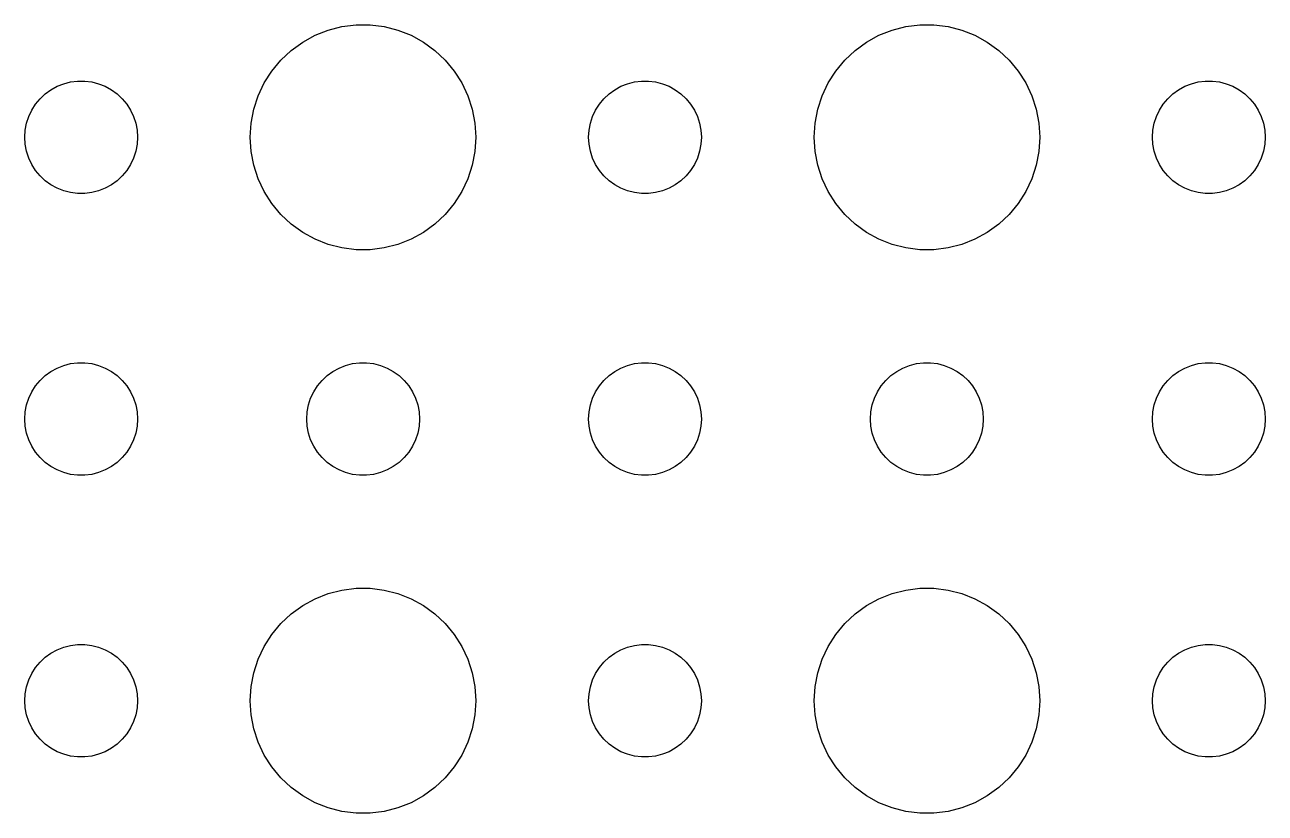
# Model space of a CAD drawing. Header units: metres. Extents: x -157 to 157, y -157 to 157.
# Drawn here: x -114 to -81, y -2.99 to 17.99 of the extents above; entities that cross this region are included whole.
import ezdxf

# ---------------------------------------------------------------- set-up
doc = ezdxf.new("R2010")
doc.units = ezdxf.units.M

msp = doc.modelspace()

# ---------------------------------------------------------------- linework, layer by layer
for p, q in [((-106.277, 17.7145), (-105.927, 17.8532)), ((-105.927, 17.8532), (-105.562, 17.9469)), ((-105.562, 17.9469), (-105.188, 17.9941)), ((-105.188, 17.9941), (-104.812, 17.9941)), ((-104.812, 17.9941), (-104.438, 17.9469)), ((-104.438, 17.9469), (-104.073, 17.8532)), ((-104.073, 17.8532), (-103.723, 17.7145)), ((-91.2773, 17.7145), (-90.927, 17.8532)), ((-90.927, 17.8532), (-90.5621, 17.9469)), ((-90.5621, 17.9469), (-90.1884, 17.9941)), ((-90.1884, 17.9941), (-89.8116, 17.9941)), ((-89.8116, 17.9941), (-89.4379, 17.9469)), ((-89.4379, 17.9469), (-89.073, 17.8532)), ((-89.073, 17.8532), (-88.7227, 17.7145)), ((-106.912, 17.3115), (-106.607, 17.533)), ((-106.607, 17.533), (-106.277, 17.7145)), ((-103.723, 17.7145), (-103.393, 17.533)), ((-103.393, 17.533), (-103.088, 17.3115)), ((-91.9123, 17.3115), (-91.6075, 17.533)), ((-91.6075, 17.533), (-91.2773, 17.7145)), ((-88.7227, 17.7145), (-88.3925, 17.533)), ((-88.3925, 17.533), (-88.0877, 17.3115)), ((-107.187, 17.0536), (-106.912, 17.3115)), ((-103.088, 17.3115), (-102.813, 17.0536)), ((-92.1869, 17.0536), (-91.9123, 17.3115)), ((-88.0877, 17.3115), (-87.8131, 17.0536)), ((-107.427, 16.7634), (-107.187, 17.0536)), ((-102.813, 17.0536), (-102.573, 16.7634)), ((-92.427, 16.7634), (-92.1869, 17.0536)), ((-87.8131, 17.0536), (-87.573, 16.7634)), ((-107.629, 16.4453), (-107.427, 16.7634)), ((-102.573, 16.7634), (-102.371, 16.4453)), ((-92.6289, 16.4453), (-92.427, 16.7634)), ((-87.573, 16.7634), (-87.3711, 16.4453)), ((-113.456, 16.1558), (-113.304, 16.2665)), ((-113.304, 16.2665), (-113.139, 16.3572)), ((-113.139, 16.3572), (-112.964, 16.4266)), ((-112.964, 16.4266), (-112.781, 16.4734)), ((-112.781, 16.4734), (-112.594, 16.497)), ((-112.594, 16.497), (-112.406, 16.497)), ((-112.406, 16.497), (-112.219, 16.4734)), ((-112.219, 16.4734), (-112.036, 16.4266)), ((-112.036, 16.4266), (-111.861, 16.3572)), ((-111.861, 16.3572), (-111.696, 16.2665)), ((-111.696, 16.2665), (-111.544, 16.1558)), ((-107.789, 16.1044), (-107.629, 16.4453)), ((-102.371, 16.4453), (-102.211, 16.1044)), ((-98.4561, 16.1558), (-98.3037, 16.2665)), ((-98.3037, 16.2665), (-98.1387, 16.3572)), ((-98.1387, 16.3572), (-97.9635, 16.4266)), ((-97.9635, 16.4266), (-97.7811, 16.4734)), ((-97.7811, 16.4734), (-97.5942, 16.497)), ((-97.5942, 16.497), (-97.4058, 16.497)), ((-97.4058, 16.497), (-97.2189, 16.4734)), ((-97.2189, 16.4734), (-97.0365, 16.4266)), ((-97.0365, 16.4266), (-96.8613, 16.3572)), ((-96.8613, 16.3572), (-96.6963, 16.2665)), ((-96.6963, 16.2665), (-96.5439, 16.1558)), ((-92.7893, 16.1044), (-92.6289, 16.4453)), ((-87.3711, 16.4453), (-87.2107, 16.1044)), ((-83.4561, 16.1558), (-83.3037, 16.2665)), ((-83.3037, 16.2665), (-83.1387, 16.3572)), ((-83.1387, 16.3572), (-82.9635, 16.4266)), ((-82.9635, 16.4266), (-82.7811, 16.4734)), ((-82.7811, 16.4734), (-82.5942, 16.497)), ((-82.5942, 16.497), (-82.4058, 16.497)), ((-82.4058, 16.497), (-82.2189, 16.4734)), ((-82.2189, 16.4734), (-82.0365, 16.4266)), ((-82.0365, 16.4266), (-81.8613, 16.3572)), ((-81.8613, 16.3572), (-81.6963, 16.2665)), ((-81.6963, 16.2665), (-81.5439, 16.1558)), ((-113.814, 15.7226), (-113.714, 15.8817)), ((-113.714, 15.8817), (-113.593, 16.0268)), ((-113.593, 16.0268), (-113.456, 16.1558)), ((-111.544, 16.1558), (-111.407, 16.0268)), ((-111.407, 16.0268), (-111.286, 15.8817)), ((-111.286, 15.8817), (-111.186, 15.7226)), ((-107.906, 15.7461), (-107.789, 16.1044)), ((-102.211, 16.1044), (-102.094, 15.7461)), ((-98.8145, 15.7226), (-98.7135, 15.8817)), ((-98.7135, 15.8817), (-98.5934, 16.0268)), ((-98.5934, 16.0268), (-98.4561, 16.1558)), ((-96.5439, 16.1558), (-96.4065, 16.0268)), ((-96.4065, 16.0268), (-96.2865, 15.8817)), ((-96.2865, 15.8817), (-96.1855, 15.7226)), ((-92.9057, 15.7461), (-92.7893, 16.1044)), ((-87.2107, 16.1044), (-87.0943, 15.7461)), ((-83.8145, 15.7226), (-83.7135, 15.8817)), ((-83.7135, 15.8817), (-83.5934, 16.0268)), ((-83.5934, 16.0268), (-83.4561, 16.1558)), ((-81.5439, 16.1558), (-81.4065, 16.0268)), ((-81.4065, 16.0268), (-81.2865, 15.8817)), ((-81.2865, 15.8817), (-81.1855, 15.7226)), ((-113.953, 15.373), (-113.895, 15.5522)), ((-113.895, 15.5522), (-113.814, 15.7226)), ((-111.186, 15.7226), (-111.105, 15.5522)), ((-111.105, 15.5522), (-111.047, 15.373)), ((-107.976, 15.376), (-107.906, 15.7461)), ((-102.094, 15.7461), (-102.024, 15.376)), ((-98.9529, 15.373), (-98.8947, 15.5522)), ((-98.8947, 15.5522), (-98.8145, 15.7226)), ((-96.1855, 15.7226), (-96.1053, 15.5522)), ((-96.1053, 15.5522), (-96.0471, 15.373)), ((-92.9763, 15.376), (-92.9057, 15.7461)), ((-87.0943, 15.7461), (-87.0237, 15.376)), ((-83.9529, 15.373), (-83.8947, 15.5522)), ((-83.8947, 15.5522), (-83.8145, 15.7226)), ((-81.1855, 15.7226), (-81.1053, 15.5522)), ((-81.1053, 15.5522), (-81.0471, 15.373)), ((-114, 15), (-113.988, 15.188)), ((-113.988, 15.188), (-113.953, 15.373)), ((-111.047, 15.373), (-111.012, 15.188)), ((-111.012, 15.188), (-111, 15)), ((-108, 15), (-107.976, 15.376)), ((-102.024, 15.376), (-102, 15)), ((-99, 15), (-98.9882, 15.188)), ((-98.9882, 15.188), (-98.9529, 15.373)), ((-96.0471, 15.373), (-96.0118, 15.188)), ((-96.0118, 15.188), (-96, 15)), ((-93, 15), (-92.9763, 15.376)), ((-87.0237, 15.376), (-87, 15)), ((-84, 15), (-83.9882, 15.188)), ((-83.9882, 15.188), (-83.9529, 15.373)), ((-81.0471, 15.373), (-81.0118, 15.188)), ((-81.0118, 15.188), (-81, 15)), ((-113.988, 14.812), (-114, 15)), ((-111, 15), (-111.012, 14.812)), ((-107.976, 14.624), (-108, 15)), ((-102, 15), (-102.024, 14.624)), ((-98.9882, 14.812), (-99, 15)), ((-96, 15), (-96.0118, 14.812)), ((-92.9763, 14.624), (-93, 15)), ((-87, 15), (-87.0237, 14.624)), ((-83.9882, 14.812), (-84, 15)), ((-81, 15), (-81.0118, 14.812)), ((-113.953, 14.627), (-113.988, 14.812)), ((-113.895, 14.4478), (-113.953, 14.627)), ((-111.047, 14.627), (-111.105, 14.4478)), ((-111.012, 14.812), (-111.047, 14.627)), ((-107.906, 14.2539), (-107.976, 14.624)), ((-102.024, 14.624), (-102.094, 14.2539)), ((-98.9529, 14.627), (-98.9882, 14.812)), ((-98.8947, 14.4478), (-98.9529, 14.627)), ((-96.0471, 14.627), (-96.1053, 14.4478)), ((-96.0118, 14.812), (-96.0471, 14.627)), ((-92.9057, 14.2539), (-92.9763, 14.624)), ((-87.0237, 14.624), (-87.0943, 14.2539)), ((-83.9529, 14.627), (-83.9882, 14.812)), ((-83.8947, 14.4478), (-83.9529, 14.627)), ((-81.0471, 14.627), (-81.1053, 14.4478)), ((-81.0118, 14.812), (-81.0471, 14.627)), ((-113.814, 14.2774), (-113.895, 14.4478)), ((-113.714, 14.1183), (-113.814, 14.2774)), ((-111.186, 14.2774), (-111.286, 14.1183)), ((-111.105, 14.4478), (-111.186, 14.2774)), ((-107.789, 13.8956), (-107.906, 14.2539)), ((-102.094, 14.2539), (-102.211, 13.8956)), ((-98.8145, 14.2774), (-98.8947, 14.4478)), ((-98.7135, 14.1183), (-98.8145, 14.2774)), ((-96.1855, 14.2774), (-96.2865, 14.1183)), ((-96.1053, 14.4478), (-96.1855, 14.2774)), ((-92.7893, 13.8956), (-92.9057, 14.2539)), ((-87.0943, 14.2539), (-87.2107, 13.8956)), ((-83.8145, 14.2774), (-83.8947, 14.4478)), ((-83.7135, 14.1183), (-83.8145, 14.2774)), ((-81.1855, 14.2774), (-81.2865, 14.1183)), ((-81.1053, 14.4478), (-81.1855, 14.2774)), ((-113.593, 13.9732), (-113.714, 14.1183)), ((-113.456, 13.8442), (-113.593, 13.9732)), ((-111.407, 13.9732), (-111.544, 13.8442)), ((-111.286, 14.1183), (-111.407, 13.9732)), ((-107.629, 13.5547), (-107.789, 13.8956)), ((-102.211, 13.8956), (-102.371, 13.5547)), ((-98.5934, 13.9732), (-98.7135, 14.1183)), ((-98.4561, 13.8442), (-98.5934, 13.9732)), ((-96.4065, 13.9732), (-96.5439, 13.8442)), ((-96.2865, 14.1183), (-96.4065, 13.9732)), ((-92.6289, 13.5547), (-92.7893, 13.8956)), ((-87.2107, 13.8956), (-87.3711, 13.5547)), ((-83.5934, 13.9732), (-83.7135, 14.1183)), ((-83.4561, 13.8442), (-83.5934, 13.9732)), ((-81.4065, 13.9732), (-81.5439, 13.8442)), ((-81.2865, 14.1183), (-81.4065, 13.9732)), ((-113.304, 13.7335), (-113.456, 13.8442)), ((-113.139, 13.6427), (-113.304, 13.7335)), ((-112.964, 13.5734), (-113.139, 13.6427)), ((-112.781, 13.5266), (-112.964, 13.5734)), ((-112.036, 13.5734), (-112.219, 13.5266)), ((-111.861, 13.6427), (-112.036, 13.5734)), ((-111.696, 13.7335), (-111.861, 13.6427)), ((-111.544, 13.8442), (-111.696, 13.7335)), ((-107.427, 13.2366), (-107.629, 13.5547)), ((-102.371, 13.5547), (-102.573, 13.2366)), ((-98.3037, 13.7335), (-98.4561, 13.8442)), ((-98.1387, 13.6427), (-98.3037, 13.7335)), ((-97.9635, 13.5734), (-98.1387, 13.6427)), ((-97.7811, 13.5266), (-97.9635, 13.5734)), ((-97.0365, 13.5734), (-97.2189, 13.5266)), ((-96.8613, 13.6427), (-97.0365, 13.5734)), ((-96.6963, 13.7335), (-96.8613, 13.6427)), ((-96.5439, 13.8442), (-96.6963, 13.7335)), ((-92.427, 13.2366), (-92.6289, 13.5547)), ((-87.3711, 13.5547), (-87.573, 13.2366)), ((-83.3037, 13.7335), (-83.4561, 13.8442)), ((-83.1387, 13.6427), (-83.3037, 13.7335)), ((-82.9635, 13.5734), (-83.1387, 13.6427)), ((-82.7811, 13.5266), (-82.9635, 13.5734)), ((-82.0365, 13.5734), (-82.2189, 13.5266)), ((-81.8613, 13.6427), (-82.0365, 13.5734)), ((-81.6963, 13.7335), (-81.8613, 13.6427)), ((-81.5439, 13.8442), (-81.6963, 13.7335)), ((-112.594, 13.5029), (-112.781, 13.5266)), ((-112.406, 13.5029), (-112.594, 13.5029)), ((-112.219, 13.5266), (-112.406, 13.5029)), ((-107.187, 12.9464), (-107.427, 13.2366)), ((-102.573, 13.2366), (-102.813, 12.9464)), ((-97.5942, 13.5029), (-97.7811, 13.5266)), ((-97.4058, 13.5029), (-97.5942, 13.5029)), ((-97.2189, 13.5266), (-97.4058, 13.5029)), ((-92.1869, 12.9464), (-92.427, 13.2366)), ((-87.573, 13.2366), (-87.8131, 12.9464)), ((-82.5942, 13.5029), (-82.7811, 13.5266)), ((-82.4058, 13.5029), (-82.5942, 13.5029)), ((-82.2189, 13.5266), (-82.4058, 13.5029)), ((-106.912, 12.6884), (-107.187, 12.9464)), ((-102.813, 12.9464), (-103.088, 12.6884)), ((-91.9123, 12.6884), (-92.1869, 12.9464)), ((-87.8131, 12.9464), (-88.0877, 12.6884)), ((-106.607, 12.467), (-106.912, 12.6884)), ((-103.088, 12.6884), (-103.393, 12.467)), ((-91.6075, 12.467), (-91.9123, 12.6884)), ((-88.0877, 12.6884), (-88.3925, 12.467)), ((-106.277, 12.2855), (-106.607, 12.467)), ((-105.927, 12.1468), (-106.277, 12.2855)), ((-103.723, 12.2855), (-104.073, 12.1468)), ((-103.393, 12.467), (-103.723, 12.2855)), ((-91.2773, 12.2855), (-91.6075, 12.467)), ((-90.927, 12.1468), (-91.2773, 12.2855)), ((-88.7227, 12.2855), (-89.073, 12.1468)), ((-88.3925, 12.467), (-88.7227, 12.2855)), ((-105.562, 12.0531), (-105.927, 12.1468)), ((-105.188, 12.0059), (-105.562, 12.0531)), ((-104.812, 12.0059), (-105.188, 12.0059)), ((-104.438, 12.0531), (-104.812, 12.0059)), ((-104.073, 12.1468), (-104.438, 12.0531)), ((-90.5621, 12.0531), (-90.927, 12.1468)), ((-90.1884, 12.0059), (-90.5621, 12.0531)), ((-89.8116, 12.0059), (-90.1884, 12.0059)), ((-89.4379, 12.0531), (-89.8116, 12.0059)), ((-89.073, 12.1468), (-89.4379, 12.0531)), ((-113.139, 8.85724), (-112.964, 8.92657)), ((-112.964, 8.92657), (-112.781, 8.97342)), ((-112.781, 8.97342), (-112.594, 8.99704)), ((-112.594, 8.99704), (-112.406, 8.99704)), ((-112.406, 8.99704), (-112.219, 8.97342)), ((-112.219, 8.97342), (-112.036, 8.92657)), ((-112.036, 8.92657), (-111.861, 8.85724)), ((-105.639, 8.85724), (-105.464, 8.92657)), ((-105.464, 8.92657), (-105.281, 8.97342)), ((-105.281, 8.97342), (-105.094, 8.99704)), ((-105.094, 8.99704), (-104.906, 8.99704)), ((-104.906, 8.99704), (-104.719, 8.97342)), ((-104.719, 8.97342), (-104.536, 8.92657)), ((-104.536, 8.92657), (-104.361, 8.85724)), ((-98.1387, 8.85724), (-97.9635, 8.92657)), ((-97.9635, 8.92657), (-97.7811, 8.97342)), ((-97.7811, 8.97342), (-97.5942, 8.99704)), ((-97.5942, 8.99704), (-97.4058, 8.99704)), ((-97.4058, 8.99704), (-97.2189, 8.97342)), ((-97.2189, 8.97342), (-97.0365, 8.92657)), ((-97.0365, 8.92657), (-96.8613, 8.85724)), ((-90.6387, 8.85724), (-90.4635, 8.92657)), ((-90.4635, 8.92657), (-90.2811, 8.97342)), ((-90.2811, 8.97342), (-90.0942, 8.99704)), ((-90.0942, 8.99704), (-89.9058, 8.99704)), ((-89.9058, 8.99704), (-89.7189, 8.97342)), ((-89.7189, 8.97342), (-89.5365, 8.92657)), ((-89.5365, 8.92657), (-89.3613, 8.85724)), ((-83.1387, 8.85724), (-82.9635, 8.92657)), ((-82.9635, 8.92657), (-82.7811, 8.97342)), ((-82.7811, 8.97342), (-82.5942, 8.99704)), ((-82.5942, 8.99704), (-82.4058, 8.99704)), ((-82.4058, 8.99704), (-82.2189, 8.97342)), ((-82.2189, 8.97342), (-82.0365, 8.92657)), ((-82.0365, 8.92657), (-81.8613, 8.85724)), ((-113.593, 8.52681), (-113.456, 8.65576)), ((-113.456, 8.65576), (-113.304, 8.76648)), ((-113.304, 8.76648), (-113.139, 8.85724)), ((-111.861, 8.85724), (-111.696, 8.76648)), ((-111.696, 8.76648), (-111.544, 8.65576)), ((-111.544, 8.65576), (-111.407, 8.52681)), ((-106.093, 8.52681), (-105.956, 8.65576)), ((-105.956, 8.65576), (-105.804, 8.76648)), ((-105.804, 8.76648), (-105.639, 8.85724)), ((-104.361, 8.85724), (-104.196, 8.76648)), ((-104.196, 8.76648), (-104.044, 8.65576)), ((-104.044, 8.65576), (-103.907, 8.52681)), ((-98.5934, 8.52681), (-98.4561, 8.65576)), ((-98.4561, 8.65576), (-98.3037, 8.76648)), ((-98.3037, 8.76648), (-98.1387, 8.85724)), ((-96.8613, 8.85724), (-96.6963, 8.76648)), ((-96.6963, 8.76648), (-96.5439, 8.65576)), ((-96.5439, 8.65576), (-96.4065, 8.52681)), ((-91.0934, 8.52681), (-90.9561, 8.65576)), ((-90.9561, 8.65576), (-90.8037, 8.76648)), ((-90.8037, 8.76648), (-90.6387, 8.85724)), ((-89.3613, 8.85724), (-89.1963, 8.76648)), ((-89.1963, 8.76648), (-89.0439, 8.65576)), ((-89.0439, 8.65576), (-88.9065, 8.52681)), ((-83.5934, 8.52681), (-83.4561, 8.65576)), ((-83.4561, 8.65576), (-83.3037, 8.76648)), ((-83.3037, 8.76648), (-83.1387, 8.85724)), ((-81.8613, 8.85724), (-81.6963, 8.76648)), ((-81.6963, 8.76648), (-81.5439, 8.65576)), ((-81.5439, 8.65576), (-81.4065, 8.52681)), ((-113.814, 8.22263), (-113.714, 8.38167)), ((-113.714, 8.38167), (-113.593, 8.52681)), ((-111.407, 8.52681), (-111.286, 8.38167)), ((-111.286, 8.38167), (-111.186, 8.22263)), ((-106.314, 8.22263), (-106.214, 8.38167)), ((-106.214, 8.38167), (-106.093, 8.52681)), ((-103.907, 8.52681), (-103.786, 8.38167)), ((-103.786, 8.38167), (-103.686, 8.22263)), ((-98.8145, 8.22263), (-98.7135, 8.38167)), ((-98.7135, 8.38167), (-98.5934, 8.52681)), ((-96.4065, 8.52681), (-96.2865, 8.38167)), ((-96.2865, 8.38167), (-96.1855, 8.22263)), ((-91.3145, 8.22263), (-91.2135, 8.38167)), ((-91.2135, 8.38167), (-91.0934, 8.52681)), ((-88.9065, 8.52681), (-88.7865, 8.38167)), ((-88.7865, 8.38167), (-88.6855, 8.22263)), ((-83.8145, 8.22263), (-83.7135, 8.38167)), ((-83.7135, 8.38167), (-83.5934, 8.52681)), ((-81.4065, 8.52681), (-81.2865, 8.38167)), ((-81.2865, 8.38167), (-81.1855, 8.22263)), ((-113.953, 7.87303), (-113.895, 8.05219)), ((-113.895, 8.05219), (-113.814, 8.22263)), ((-111.186, 8.22263), (-111.105, 8.05219)), ((-111.105, 8.05219), (-111.047, 7.87303)), ((-106.453, 7.87303), (-106.395, 8.05219)), ((-106.395, 8.05219), (-106.314, 8.22263)), ((-103.686, 8.22263), (-103.605, 8.05219)), ((-103.605, 8.05219), (-103.547, 7.87303)), ((-98.9529, 7.87303), (-98.8947, 8.05219)), ((-98.8947, 8.05219), (-98.8145, 8.22263)), ((-96.1855, 8.22263), (-96.1053, 8.05219)), ((-96.1053, 8.05219), (-96.0471, 7.87303)), ((-91.4529, 7.87303), (-91.3947, 8.05219)), ((-91.3947, 8.05219), (-91.3145, 8.22263)), ((-88.6855, 8.22263), (-88.6053, 8.05219)), ((-88.6053, 8.05219), (-88.5471, 7.87303)), ((-83.9529, 7.87303), (-83.8947, 8.05219)), ((-83.8947, 8.05219), (-83.8145, 8.22263)), ((-81.1855, 8.22263), (-81.1053, 8.05219)), ((-81.1053, 8.05219), (-81.0471, 7.87303)), ((-114, 7.5), (-113.988, 7.68799)), ((-113.988, 7.68799), (-113.953, 7.87303)), ((-111.047, 7.87303), (-111.012, 7.68799)), ((-111.012, 7.68799), (-111, 7.5)), ((-106.5, 7.5), (-106.488, 7.68799)), ((-106.488, 7.68799), (-106.453, 7.87303)), ((-103.547, 7.87303), (-103.512, 7.68799)), ((-103.512, 7.68799), (-103.5, 7.5)), ((-99, 7.5), (-98.9882, 7.68799)), ((-98.9882, 7.68799), (-98.9529, 7.87303)), ((-96.0471, 7.87303), (-96.0118, 7.68799)), ((-96.0118, 7.68799), (-96, 7.5)), ((-91.5, 7.5), (-91.4882, 7.68799)), ((-91.4882, 7.68799), (-91.4529, 7.87303)), ((-88.5471, 7.87303), (-88.5118, 7.68799)), ((-88.5118, 7.68799), (-88.5, 7.5)), ((-84, 7.5), (-83.9882, 7.68799)), ((-83.9882, 7.68799), (-83.9529, 7.87303)), ((-81.0471, 7.87303), (-81.0118, 7.68799)), ((-81.0118, 7.68799), (-81, 7.5)), ((-113.988, 7.312), (-114, 7.5)), ((-113.953, 7.12695), (-113.988, 7.312)), ((-111.012, 7.312), (-111.047, 7.12695)), ((-111, 7.5), (-111.012, 7.312)), ((-106.488, 7.312), (-106.5, 7.5)), ((-106.453, 7.12695), (-106.488, 7.312)), ((-103.512, 7.312), (-103.547, 7.12695)), ((-103.5, 7.5), (-103.512, 7.312)), ((-98.9882, 7.312), (-99, 7.5)), ((-98.9529, 7.12695), (-98.9882, 7.312)), ((-96.0118, 7.312), (-96.0471, 7.12695)), ((-96, 7.5), (-96.0118, 7.312)), ((-91.4882, 7.312), (-91.5, 7.5)), ((-91.4529, 7.12695), (-91.4882, 7.312)), ((-88.5118, 7.312), (-88.5471, 7.12695)), ((-88.5, 7.5), (-88.5118, 7.312)), ((-83.9882, 7.312), (-84, 7.5)), ((-83.9529, 7.12695), (-83.9882, 7.312)), ((-81.0118, 7.312), (-81.0471, 7.12695)), ((-81, 7.5), (-81.0118, 7.312)), ((-113.895, 6.9478), (-113.953, 7.12695)), ((-113.814, 6.77736), (-113.895, 6.9478)), ((-111.105, 6.9478), (-111.186, 6.77736)), ((-111.047, 7.12695), (-111.105, 6.9478)), ((-106.395, 6.9478), (-106.453, 7.12695)), ((-106.314, 6.77736), (-106.395, 6.9478)), ((-103.605, 6.9478), (-103.686, 6.77736)), ((-103.547, 7.12695), (-103.605, 6.9478)), ((-98.8947, 6.9478), (-98.9529, 7.12695)), ((-98.8145, 6.77736), (-98.8947, 6.9478)), ((-96.1053, 6.9478), (-96.1855, 6.77736)), ((-96.0471, 7.12695), (-96.1053, 6.9478)), ((-91.3947, 6.9478), (-91.4529, 7.12695)), ((-91.3145, 6.77736), (-91.3947, 6.9478)), ((-88.6053, 6.9478), (-88.6855, 6.77736)), ((-88.5471, 7.12695), (-88.6053, 6.9478)), ((-83.8947, 6.9478), (-83.9529, 7.12695)), ((-83.8145, 6.77736), (-83.8947, 6.9478)), ((-81.1053, 6.9478), (-81.1855, 6.77736)), ((-81.0471, 7.12695), (-81.1053, 6.9478)), ((-113.714, 6.61832), (-113.814, 6.77736)), ((-113.593, 6.47318), (-113.714, 6.61832)), ((-111.286, 6.61832), (-111.407, 6.47318)), ((-111.186, 6.77736), (-111.286, 6.61832)), ((-106.214, 6.61832), (-106.314, 6.77736)), ((-106.093, 6.47318), (-106.214, 6.61832)), ((-103.786, 6.61832), (-103.907, 6.47318)), ((-103.686, 6.77736), (-103.786, 6.61832)), ((-98.7135, 6.61832), (-98.8145, 6.77736)), ((-98.5934, 6.47318), (-98.7135, 6.61832)), ((-96.2865, 6.61832), (-96.4065, 6.47318)), ((-96.1855, 6.77736), (-96.2865, 6.61832)), ((-91.2135, 6.61832), (-91.3145, 6.77736)), ((-91.0934, 6.47318), (-91.2135, 6.61832)), ((-88.7865, 6.61832), (-88.9065, 6.47318)), ((-88.6855, 6.77736), (-88.7865, 6.61832)), ((-83.7135, 6.61832), (-83.8145, 6.77736)), ((-83.5934, 6.47318), (-83.7135, 6.61832)), ((-81.2865, 6.61832), (-81.4065, 6.47318)), ((-81.1855, 6.77736), (-81.2865, 6.61832)), ((-113.456, 6.34422), (-113.593, 6.47318)), ((-113.304, 6.23351), (-113.456, 6.34422)), ((-111.544, 6.34422), (-111.696, 6.23351)), ((-111.407, 6.47318), (-111.544, 6.34422)), ((-105.956, 6.34422), (-106.093, 6.47318)), ((-105.804, 6.23351), (-105.956, 6.34422)), ((-104.044, 6.34422), (-104.196, 6.23351)), ((-103.907, 6.47318), (-104.044, 6.34422)), ((-98.4561, 6.34422), (-98.5934, 6.47318)), ((-98.3037, 6.23351), (-98.4561, 6.34422)), ((-96.5439, 6.34422), (-96.6963, 6.23351)), ((-96.4065, 6.47318), (-96.5439, 6.34422)), ((-90.9561, 6.34422), (-91.0934, 6.47318)), ((-90.8037, 6.23351), (-90.9561, 6.34422)), ((-89.0439, 6.34422), (-89.1963, 6.23351)), ((-88.9065, 6.47318), (-89.0439, 6.34422)), ((-83.4561, 6.34422), (-83.5934, 6.47318)), ((-83.3037, 6.23351), (-83.4561, 6.34422)), ((-81.5439, 6.34422), (-81.6963, 6.23351)), ((-81.4065, 6.47318), (-81.5439, 6.34422)), ((-113.139, 6.14275), (-113.304, 6.23351)), ((-112.964, 6.07341), (-113.139, 6.14275)), ((-112.781, 6.02657), (-112.964, 6.07341)), ((-112.594, 6.00294), (-112.781, 6.02657)), ((-112.406, 6.00294), (-112.594, 6.00294)), ((-112.219, 6.02657), (-112.406, 6.00294)), ((-112.036, 6.07341), (-112.219, 6.02657)), ((-111.861, 6.14275), (-112.036, 6.07341)), ((-111.696, 6.23351), (-111.861, 6.14275)), ((-105.639, 6.14275), (-105.804, 6.23351)), ((-105.464, 6.07341), (-105.639, 6.14275)), ((-105.281, 6.02657), (-105.464, 6.07341)), ((-105.094, 6.00294), (-105.281, 6.02657)), ((-104.906, 6.00294), (-105.094, 6.00294)), ((-104.719, 6.02657), (-104.906, 6.00294)), ((-104.536, 6.07341), (-104.719, 6.02657)), ((-104.361, 6.14275), (-104.536, 6.07341)), ((-104.196, 6.23351), (-104.361, 6.14275)), ((-98.1387, 6.14275), (-98.3037, 6.23351)), ((-97.9635, 6.07341), (-98.1387, 6.14275)), ((-97.7811, 6.02657), (-97.9635, 6.07341)), ((-97.5942, 6.00294), (-97.7811, 6.02657)), ((-97.4058, 6.00294), (-97.5942, 6.00294)), ((-97.2189, 6.02657), (-97.4058, 6.00294)), ((-97.0365, 6.07341), (-97.2189, 6.02657)), ((-96.8613, 6.14275), (-97.0365, 6.07341)), ((-96.6963, 6.23351), (-96.8613, 6.14275)), ((-90.6387, 6.14275), (-90.8037, 6.23351)), ((-90.4635, 6.07341), (-90.6387, 6.14275)), ((-90.2811, 6.02657), (-90.4635, 6.07341)), ((-90.0942, 6.00294), (-90.2811, 6.02657)), ((-89.9058, 6.00294), (-90.0942, 6.00294)), ((-89.7189, 6.02657), (-89.9058, 6.00294)), ((-89.5365, 6.07341), (-89.7189, 6.02657)), ((-89.3613, 6.14275), (-89.5365, 6.07341)), ((-89.1963, 6.23351), (-89.3613, 6.14275)), ((-83.1387, 6.14275), (-83.3037, 6.23351)), ((-82.9635, 6.07341), (-83.1387, 6.14275)), ((-82.7811, 6.02657), (-82.9635, 6.07341)), ((-82.5942, 6.00294), (-82.7811, 6.02657)), ((-82.4058, 6.00294), (-82.5942, 6.00294)), ((-82.2189, 6.02657), (-82.4058, 6.00294)), ((-82.0365, 6.07341), (-82.2189, 6.02657)), ((-81.8613, 6.14275), (-82.0365, 6.07341)), ((-81.6963, 6.23351), (-81.8613, 6.14275)), ((-105.562, 2.94685), (-105.188, 2.99408)), ((-105.188, 2.99408), (-104.812, 2.99408)), ((-104.812, 2.99408), (-104.438, 2.94685)), ((-90.5621, 2.94685), (-90.1884, 2.99408)), ((-90.1884, 2.99408), (-89.8116, 2.99408)), ((-89.8116, 2.99408), (-89.4379, 2.94685)), ((-106.607, 2.53297), (-106.277, 2.71448)), ((-106.277, 2.71448), (-105.927, 2.85316)), ((-105.927, 2.85316), (-105.562, 2.94685)), ((-104.438, 2.94685), (-104.073, 2.85316)), ((-104.073, 2.85316), (-103.723, 2.71448)), ((-103.723, 2.71448), (-103.393, 2.53297)), ((-91.6075, 2.53297), (-91.2773, 2.71448)), ((-91.2773, 2.71448), (-90.927, 2.85316)), ((-90.927, 2.85316), (-90.5621, 2.94685)), ((-89.4379, 2.94685), (-89.073, 2.85316)), ((-89.073, 2.85316), (-88.7227, 2.71448)), ((-88.7227, 2.71448), (-88.3925, 2.53297)), ((-107.187, 2.05363), (-106.912, 2.31154)), ((-106.912, 2.31154), (-106.607, 2.53297)), ((-103.393, 2.53297), (-103.088, 2.31154)), ((-103.088, 2.31154), (-102.813, 2.05363)), ((-92.1869, 2.05363), (-91.9123, 2.31154)), ((-91.9123, 2.31154), (-91.6075, 2.53297)), ((-88.3925, 2.53297), (-88.0877, 2.31154)), ((-88.0877, 2.31154), (-87.8131, 2.05363)), ((-107.427, 1.76335), (-107.187, 2.05363)), ((-102.813, 2.05363), (-102.573, 1.76335)), ((-92.427, 1.76335), (-92.1869, 2.05363)), ((-87.8131, 2.05363), (-87.573, 1.76335)), ((-107.629, 1.44525), (-107.427, 1.76335)), ((-102.573, 1.76335), (-102.371, 1.44525)), ((-92.6289, 1.44525), (-92.427, 1.76335)), ((-87.573, 1.76335), (-87.3711, 1.44525)), ((-113.304, 1.26648), (-113.139, 1.35724)), ((-113.139, 1.35724), (-112.964, 1.42657)), ((-112.964, 1.42657), (-112.781, 1.47342)), ((-112.781, 1.47342), (-112.594, 1.49704)), ((-112.594, 1.49704), (-112.406, 1.49704)), ((-112.406, 1.49704), (-112.219, 1.47342)), ((-112.219, 1.47342), (-112.036, 1.42657)), ((-112.036, 1.42657), (-111.861, 1.35724)), ((-111.861, 1.35724), (-111.696, 1.26648)), ((-107.789, 1.10437), (-107.629, 1.44525)), ((-102.371, 1.44525), (-102.211, 1.10437)), ((-98.3037, 1.26648), (-98.1387, 1.35724)), ((-98.1387, 1.35724), (-97.9635, 1.42657)), ((-97.9635, 1.42657), (-97.7811, 1.47342)), ((-97.7811, 1.47342), (-97.5942, 1.49704)), ((-97.5942, 1.49704), (-97.4058, 1.49704)), ((-97.4058, 1.49704), (-97.2189, 1.47342)), ((-97.2189, 1.47342), (-97.0365, 1.42657)), ((-97.0365, 1.42657), (-96.8613, 1.35724)), ((-96.8613, 1.35724), (-96.6963, 1.26648)), ((-92.7893, 1.10437), (-92.6289, 1.44525)), ((-87.3711, 1.44525), (-87.2107, 1.10437)), ((-83.3037, 1.26648), (-83.1387, 1.35724)), ((-83.1387, 1.35724), (-82.9635, 1.42657)), ((-82.9635, 1.42657), (-82.7811, 1.47342)), ((-82.7811, 1.47342), (-82.5942, 1.49704)), ((-82.5942, 1.49704), (-82.4058, 1.49704)), ((-82.4058, 1.49704), (-82.2189, 1.47342)), ((-82.2189, 1.47342), (-82.0365, 1.42657)), ((-82.0365, 1.42657), (-81.8613, 1.35724)), ((-81.8613, 1.35724), (-81.6963, 1.26648)), ((-113.714, 0.88167), (-113.593, 1.02681)), ((-113.593, 1.02681), (-113.456, 1.15576)), ((-113.456, 1.15576), (-113.304, 1.26648)), ((-111.696, 1.26648), (-111.544, 1.15576)), ((-111.544, 1.15576), (-111.407, 1.02681)), ((-111.407, 1.02681), (-111.286, 0.88167)), ((-107.906, 0.74606), (-107.789, 1.10437)), ((-102.211, 1.10437), (-102.094, 0.74606)), ((-98.7135, 0.88167), (-98.5934, 1.02681)), ((-98.5934, 1.02681), (-98.4561, 1.15576)), ((-98.4561, 1.15576), (-98.3037, 1.26648)), ((-96.6963, 1.26648), (-96.5439, 1.15576)), ((-96.5439, 1.15576), (-96.4065, 1.02681)), ((-96.4065, 1.02681), (-96.2865, 0.88167)), ((-92.9057, 0.74606), (-92.7893, 1.10437)), ((-87.2107, 1.10437), (-87.0943, 0.74606)), ((-83.7135, 0.88167), (-83.5934, 1.02681)), ((-83.5934, 1.02681), (-83.4561, 1.15576)), ((-83.4561, 1.15576), (-83.3037, 1.26648)), ((-81.6963, 1.26648), (-81.5439, 1.15576)), ((-81.5439, 1.15576), (-81.4065, 1.02681)), ((-81.4065, 1.02681), (-81.2865, 0.88167)), ((-113.895, 0.55219), (-113.814, 0.72263)), ((-113.814, 0.72263), (-113.714, 0.88167)), ((-111.286, 0.88167), (-111.186, 0.72263)), ((-111.186, 0.72263), (-111.105, 0.55219)), ((-107.976, 0.37599), (-107.906, 0.74606)), ((-102.094, 0.74606), (-102.024, 0.37599)), ((-98.8947, 0.55219), (-98.8145, 0.72263)), ((-98.8145, 0.72263), (-98.7135, 0.88167)), ((-96.2865, 0.88167), (-96.1855, 0.72263)), ((-96.1855, 0.72263), (-96.1053, 0.55219)), ((-92.9763, 0.37599), (-92.9057, 0.74606)), ((-87.0943, 0.74606), (-87.0237, 0.37599)), ((-83.8947, 0.55219), (-83.8145, 0.72263)), ((-83.8145, 0.72263), (-83.7135, 0.88167)), ((-81.2865, 0.88167), (-81.1855, 0.72263)), ((-81.1855, 0.72263), (-81.1053, 0.55219)), ((-113.988, 0.18799), (-113.953, 0.37303)), ((-113.953, 0.37303), (-113.895, 0.55219)), ((-111.105, 0.55219), (-111.047, 0.37303)), ((-111.047, 0.37303), (-111.012, 0.18799)), ((-108, 0), (-107.976, 0.37599)), ((-102.024, 0.37599), (-102, 0)), ((-98.9882, 0.18799), (-98.9529, 0.37303)), ((-98.9529, 0.37303), (-98.8947, 0.55219)), ((-96.1053, 0.55219), (-96.0471, 0.37303)), ((-96.0471, 0.37303), (-96.0118, 0.18799)), ((-93, 0), (-92.9763, 0.37599)), ((-87.0237, 0.37599), (-87, 0)), ((-83.9882, 0.18799), (-83.9529, 0.37303)), ((-83.9529, 0.37303), (-83.8947, 0.55219)), ((-81.1053, 0.55219), (-81.0471, 0.37303)), ((-81.0471, 0.37303), (-81.0118, 0.18799)), ((-114, 0), (-113.988, 0.18799)), ((-113.988, -0.18799), (-114, 0)), ((-111.012, 0.18799), (-111, 0)), ((-111, 0), (-111.012, -0.18799)), ((-107.976, -0.37599), (-108, 0)), ((-102, 0), (-102.024, -0.37599)), ((-99, 0), (-98.9882, 0.18799)), ((-98.9882, -0.18799), (-99, 0)), ((-96.0118, 0.18799), (-96, 0)), ((-96, 0), (-96.0118, -0.18799)), ((-92.9763, -0.37599), (-93, 0)), ((-87, 0), (-87.0237, -0.37599)), ((-84, 0), (-83.9882, 0.18799)), ((-83.9882, -0.18799), (-84, 0)), ((-81.0118, 0.18799), (-81, 0)), ((-81, 0), (-81.0118, -0.18799)), ((-113.953, -0.37303), (-113.988, -0.18799)), ((-111.012, -0.18799), (-111.047, -0.37303)), ((-98.9529, -0.37303), (-98.9882, -0.18799)), ((-96.0118, -0.18799), (-96.0471, -0.37303)), ((-83.9529, -0.37303), (-83.9882, -0.18799)), ((-81.0118, -0.18799), (-81.0471, -0.37303)), ((-113.895, -0.55219), (-113.953, -0.37303)), ((-113.814, -0.72263), (-113.895, -0.55219)), ((-111.105, -0.55219), (-111.186, -0.72263)), ((-111.047, -0.37303), (-111.105, -0.55219)), ((-107.906, -0.74606), (-107.976, -0.37599)), ((-102.024, -0.37599), (-102.094, -0.74606)), ((-98.8947, -0.55219), (-98.9529, -0.37303)), ((-98.8145, -0.72263), (-98.8947, -0.55219)), ((-96.1053, -0.55219), (-96.1855, -0.72263)), ((-96.0471, -0.37303), (-96.1053, -0.55219)), ((-92.9057, -0.74606), (-92.9763, -0.37599)), ((-87.0237, -0.37599), (-87.0943, -0.74606)), ((-83.8947, -0.55219), (-83.9529, -0.37303)), ((-83.8145, -0.72263), (-83.8947, -0.55219)), ((-81.1053, -0.55219), (-81.1855, -0.72263)), ((-81.0471, -0.37303), (-81.1053, -0.55219)), ((-113.714, -0.88167), (-113.814, -0.72263)), ((-113.593, -1.02681), (-113.714, -0.88167)), ((-111.286, -0.88167), (-111.407, -1.02681)), ((-111.186, -0.72263), (-111.286, -0.88167)), ((-107.789, -1.10437), (-107.906, -0.74606)), ((-102.094, -0.74606), (-102.211, -1.10437)), ((-98.7135, -0.88167), (-98.8145, -0.72263)), ((-98.5934, -1.02681), (-98.7135, -0.88167)), ((-96.2865, -0.88167), (-96.4065, -1.02681)), ((-96.1855, -0.72263), (-96.2865, -0.88167)), ((-92.7893, -1.10437), (-92.9057, -0.74606)), ((-87.0943, -0.74606), (-87.2107, -1.10437)), ((-83.7135, -0.88167), (-83.8145, -0.72263)), ((-83.5934, -1.02681), (-83.7135, -0.88167)), ((-81.2865, -0.88167), (-81.4065, -1.02681)), ((-81.1855, -0.72263), (-81.2865, -0.88167)), ((-113.456, -1.15576), (-113.593, -1.02681)), ((-113.304, -1.26648), (-113.456, -1.15576)), ((-113.139, -1.35724), (-113.304, -1.26648)), ((-111.696, -1.26648), (-111.861, -1.35724)), ((-111.544, -1.15576), (-111.696, -1.26648)), ((-111.407, -1.02681), (-111.544, -1.15576)), ((-107.629, -1.44525), (-107.789, -1.10437)), ((-102.211, -1.10437), (-102.371, -1.44525)), ((-98.4561, -1.15576), (-98.5934, -1.02681)), ((-98.3037, -1.26648), (-98.4561, -1.15576)), ((-98.1387, -1.35724), (-98.3037, -1.26648)), ((-96.6963, -1.26648), (-96.8613, -1.35724)), ((-96.5439, -1.15576), (-96.6963, -1.26648)), ((-96.4065, -1.02681), (-96.5439, -1.15576)), ((-92.6289, -1.44525), (-92.7893, -1.10437)), ((-87.2107, -1.10437), (-87.3711, -1.44525)), ((-83.4561, -1.15576), (-83.5934, -1.02681)), ((-83.3037, -1.26648), (-83.4561, -1.15576)), ((-83.1387, -1.35724), (-83.3037, -1.26648)), ((-81.6963, -1.26648), (-81.8613, -1.35724)), ((-81.5439, -1.15576), (-81.6963, -1.26648)), ((-81.4065, -1.02681), (-81.5439, -1.15576)), ((-112.964, -1.42657), (-113.139, -1.35724)), ((-112.781, -1.47342), (-112.964, -1.42657)), ((-112.594, -1.49704), (-112.781, -1.47342)), ((-112.406, -1.49704), (-112.594, -1.49704)), ((-112.219, -1.47342), (-112.406, -1.49704)), ((-112.036, -1.42657), (-112.219, -1.47342)), ((-111.861, -1.35724), (-112.036, -1.42657)), ((-107.427, -1.76335), (-107.629, -1.44525)), ((-102.371, -1.44525), (-102.573, -1.76335)), ((-97.9635, -1.42657), (-98.1387, -1.35724)), ((-97.7811, -1.47342), (-97.9635, -1.42657)), ((-97.5942, -1.49704), (-97.7811, -1.47342)), ((-97.4058, -1.49704), (-97.5942, -1.49704)), ((-97.2189, -1.47342), (-97.4058, -1.49704)), ((-97.0365, -1.42657), (-97.2189, -1.47342)), ((-96.8613, -1.35724), (-97.0365, -1.42657)), ((-92.427, -1.76335), (-92.6289, -1.44525)), ((-87.3711, -1.44525), (-87.573, -1.76335)), ((-82.9635, -1.42657), (-83.1387, -1.35724)), ((-82.7811, -1.47342), (-82.9635, -1.42657)), ((-82.5942, -1.49704), (-82.7811, -1.47342)), ((-82.4058, -1.49704), (-82.5942, -1.49704)), ((-82.2189, -1.47342), (-82.4058, -1.49704)), ((-82.0365, -1.42657), (-82.2189, -1.47342)), ((-81.8613, -1.35724), (-82.0365, -1.42657)), ((-107.187, -2.05363), (-107.427, -1.76335)), ((-102.573, -1.76335), (-102.813, -2.05363)), ((-92.1869, -2.05363), (-92.427, -1.76335)), ((-87.573, -1.76335), (-87.8131, -2.05363)), ((-106.912, -2.31154), (-107.187, -2.05363)), ((-102.813, -2.05363), (-103.088, -2.31154)), ((-91.9123, -2.31154), (-92.1869, -2.05363)), ((-87.8131, -2.05363), (-88.0877, -2.31154)), ((-106.607, -2.53297), (-106.912, -2.31154)), ((-106.277, -2.71448), (-106.607, -2.53297)), ((-103.393, -2.53297), (-103.723, -2.71448)), ((-103.088, -2.31154), (-103.393, -2.53297)), ((-91.6075, -2.53297), (-91.9123, -2.31154)), ((-91.2773, -2.71448), (-91.6075, -2.53297)), ((-88.3925, -2.53297), (-88.7227, -2.71448)), ((-88.0877, -2.31154), (-88.3925, -2.53297)), ((-105.927, -2.85316), (-106.277, -2.71448)), ((-105.562, -2.94685), (-105.927, -2.85316)), ((-105.188, -2.99408), (-105.562, -2.94685)), ((-104.438, -2.94685), (-104.812, -2.99408)), ((-104.073, -2.85316), (-104.438, -2.94685)), ((-103.723, -2.71448), (-104.073, -2.85316)), ((-90.927, -2.85316), (-91.2773, -2.71448)), ((-90.5621, -2.94685), (-90.927, -2.85316)), ((-90.1884, -2.99408), (-90.5621, -2.94685)), ((-89.4379, -2.94685), (-89.8116, -2.99408)), ((-89.073, -2.85316), (-89.4379, -2.94685)), ((-88.7227, -2.71448), (-89.073, -2.85316)), ((-104.812, -2.99408), (-105.188, -2.99408)), ((-89.8116, -2.99408), (-90.1884, -2.99408))]:
    msp.add_line(p, q)

doc.saveas('drawing.dxf')
